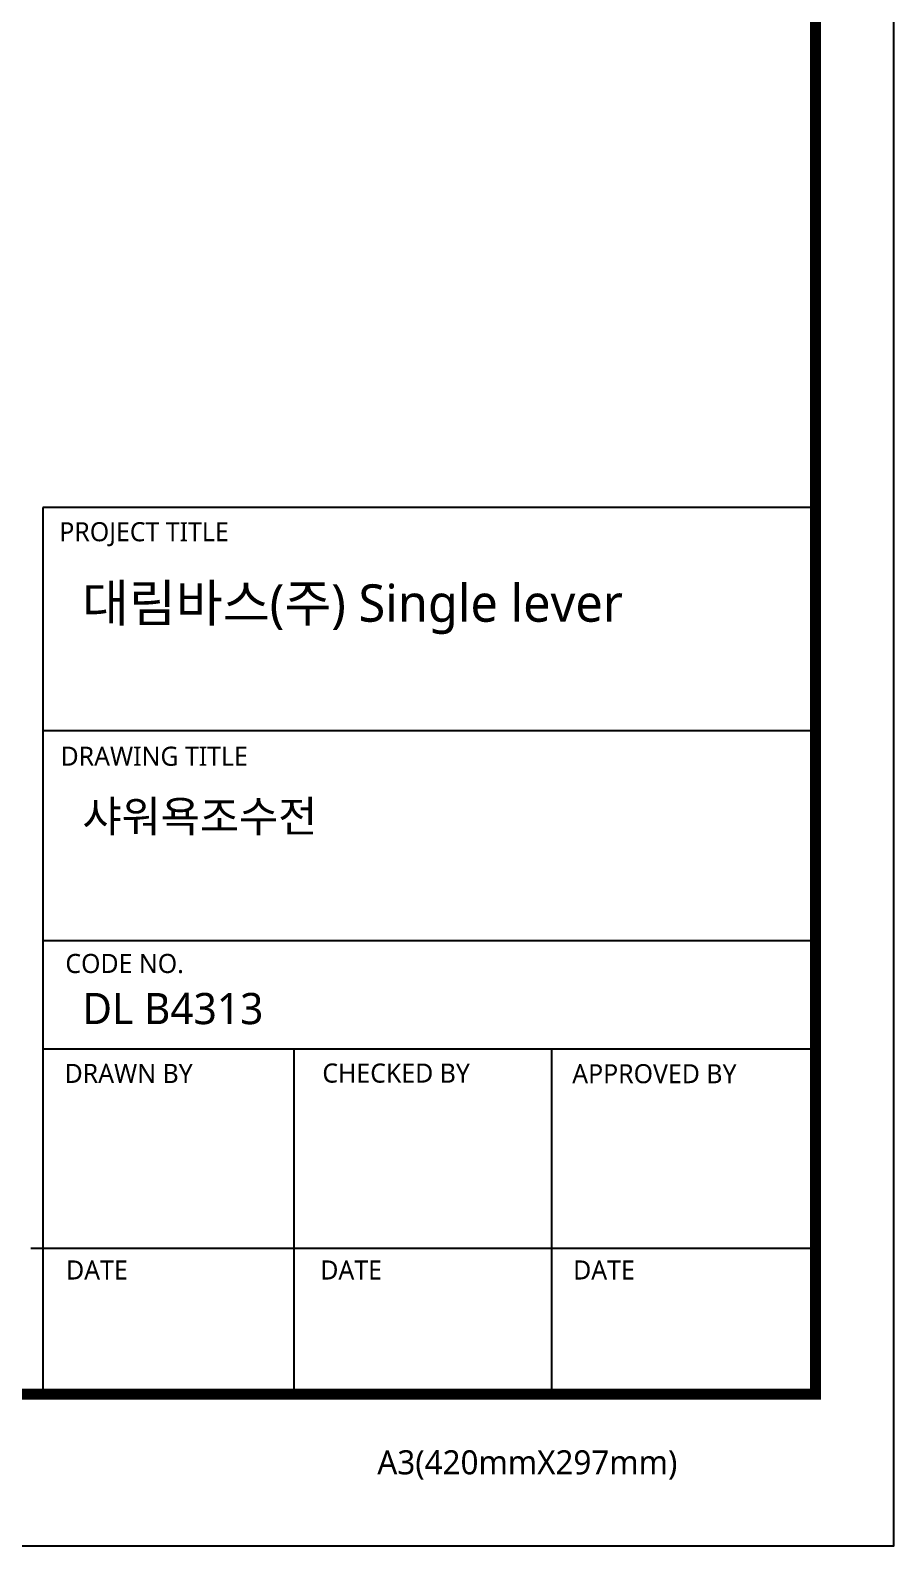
# Model space of a CAD drawing. Extents: x 1777 to 3131, y 3495 to 4487.
# Drawn here: x 2889 to 3130.8, y 3494.8 to 3919.4 of the extents above; entities that cross this region are included whole.
import ezdxf

# ---------------------------------------------------------------- set-up
doc = ezdxf.new("R2010")
doc.units = 0
doc.header["$LTSCALE"] = 30
doc.header["$MEASUREMENT"] = 0
doc.layers.get('0').update_dxf_attribs({"linetype": 'CONTINUOUS'})
doc.styles.add('Daelim Dimension', font='NanumGothic.ttf')

msp = doc.modelspace()

# ---------------------------------------------------------------- linework, layer by layer
at = {"color": 5, "ltscale": 40}
for p, q in [((3108.93, 3785.65), (2892.52, 3785.65)), ((3108.93, 3723.09), (2892.52, 3723.09)), ((3108.93, 3723.09), (2892.52, 3723.09)), ((3108.93, 3664.25), (2892.52, 3664.25)), ((3108.93, 3664.25), (2892.52, 3664.25)), ((3108.93, 3633.9), (2892.52, 3633.9)), ((3108.93, 3633.9), (2892.52, 3633.9)), ((2962.81, 3633.9), (2962.81, 3537.29)), ((3034.95, 3633.9), (3034.95, 3537.29)), ((3108.93, 3578.09), (2889.1, 3578.09)), ((3108.93, 3578.09), (2894.21, 3578.09)), ((3108.93, 3537.29), (2923.47, 3537.29))]:
    msp.add_line(p, q, dxfattribs=at)
at = {"color": 5, "ltscale": 0.5}
msp.add_line((2892.52, 3785.65), (2892.52, 3535.98), dxfattribs=at)
at = {"ltscale": 0.5}
msp.add_lwpolyline([(1776.76, 3494.81), (3130.84, 3494.81), (3130.84, 4486.97), (1776.76, 4486.97)], close=True, dxfattribs=at)
at = {"color": 5, "linetype": 'ByBlock', "lineweight": 200, "const_width": 3.12}
msp.add_lwpolyline([(1798.53, 3537.29), (3108.93, 3537.29), (3108.93, 4463.93), (1798.53, 4463.93)], close=True, dxfattribs=at)

# ---------------------------------------------------------------- texts
at = {"color": 5, "ltscale": 40, "style": 'Daelim Dimension'}
for s, height, p in [('PROJECT TITLE', 5.3435, (2897.1, 3776.23)), ('DRAWING TITLE', 5.3435, (2897.45, 3713.34)), ('CODE NO.', 5.344, (2898.79, 3655.26)), ('DRAWN BY', 5.344, (2898.58, 3624.46)), ('CHECKED BY', 5.344, (2970.77, 3624.55)), ('APPROVED BY', 5.3435, (3040.79, 3624.38)), ('DATE', 5.344, (2898.99, 3569.38)), ('DATE', 5.344, (2970.21, 3569.38)), ('DATE', 5.344, (3041.04, 3569.38)), ('A3(420mmX297mm)', 6.7441, (2986.18, 3514.8))]:
    msp.add_text(s, height=height, dxfattribs=at).set_placement(p)
at = {"attachment_point": 1, "style": 'Daelim Dimension'}
for s, insert, char_height, width in [('대림바스(주) Single lever', (2903.46, 3764.16), 10.4749, 168.3551), ('샤워욕조수전{\\fGulimChe|b0|i0|c129|p49; }', (2903.55, 3703.53), 8.7446, 147.1623), ('DL B4313', (2903.55, 3649.68), 8.745, 147.1623)]:
    msp.add_mtext(s, dxfattribs=dict(at, insert=insert, char_height=char_height, width=width))

doc.saveas('drawing.dxf')
